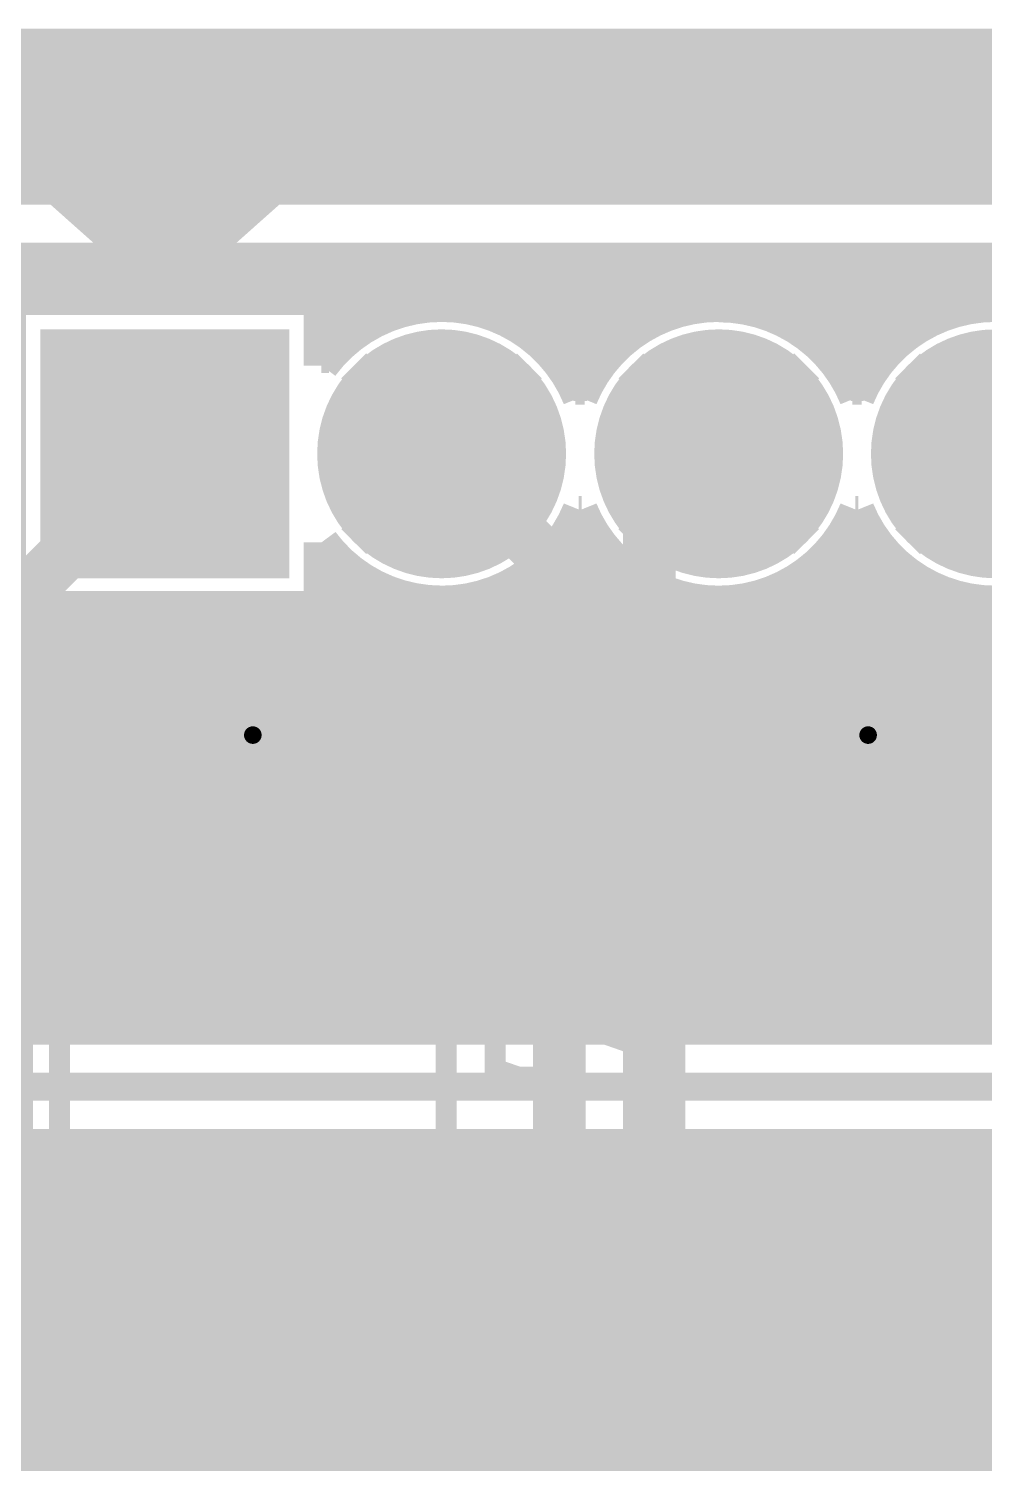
# Model space of a CAD drawing. Extents: x -1 to 119, y -42 to 51.
# Drawn here: x 47.91 to 54.81, y 40.33 to 50.7 of the extents above; entities that cross this region are included whole.
import ezdxf

# ---------------------------------------------------------------- set-up
doc = ezdxf.new("R2010")
doc.units = 0
doc.header["$MEASUREMENT"] = 0
doc.layers.get('0').update_dxf_attribs({"linetype": 'CONTINUOUS'})
for name, color, linetype in [('22-304-0_BOT', 7, 'CONTINUOUS'), ('22-304-0_DRD', 7, 'CONTINUOUS'), ('22-304-0_GND', 6, 'CONTINUOUS'), ('22-304-0_IN1', 4, 'CONTINUOUS'), ('22-304-0_SMB', 3, 'CONTINUOUS'), ('22-304-0_SMT', 5, 'CONTINUOUS'), ('22-304-0_SPT', 10, 'CONTINUOUS'), ('22-304-0_SST', 14, 'CONTINUOUS'), ('22-304-0_TOP', 9, 'CONTINUOUS'), ('THRUHOLE_TAP', 11, 'CONTINUOUS')]:
    doc.layers.add(name, color=color, linetype=linetype)

# ---------------------------------------------------------------- blocks, each defined once
blk = doc.blocks.new('ROUND_22')
at = {"const_width": 0.7493}
blk.add_lwpolyline([(-0.37465, 0, 1), (0.37465, 0, 1)], format="xyb", close=True, dxfattribs=at)
blk = doc.blocks.new('SQUARE_25')
blk.add_solid([(0.8001, 0.8001), (0.8001, -0.8001), (-0.8001, 0.8001), (-0.8001, -0.8001)])
blk = doc.blocks.new('ROUND_60')
at = {"const_width": 0.35052}
blk.add_lwpolyline([(-0.17526, 0, 1), (0.17526, 0, 1)], format="xyb", close=True, dxfattribs=at)
blk = doc.blocks.new('ROUND_69')
at = {"const_width": 0.89916}
blk.add_lwpolyline([(-0.44958, 0, 1), (0.44958, 0, 1)], format="xyb", close=True, dxfattribs=at)
blk = doc.blocks.new('SQUARE_70')
blk.add_solid([(0.89916, 0.89916), (0.89916, -0.89916), (-0.89916, 0.89916), (-0.89916, -0.89916)])
blk = doc.blocks.new('ROUND_81')
at = {"const_width": 0.0635}
blk.add_lwpolyline([(-0.03175, 0, 1), (0.03175, 0, 1)], format="xyb", close=True, dxfattribs=at)
blk = doc.blocks.new('RECTANGLE_5')
blk.add_solid([(0.9017, 0.508), (0.9017, -0.508), (-0.9017, 0.508), (-0.9017, -0.508)])
blk = doc.blocks.new('ROUND_87')
at = {"const_width": 0.10033}
blk.add_lwpolyline([(-0.050164, 0, 1), (0.050164, 0, 1)], format="xyb", close=True, dxfattribs=at)
blk = doc.blocks.new('ROUND_89')
at = {"const_width": 0.44958}
blk.add_lwpolyline([(-0.22479, 0, 1), (0.22479, 0, 1)], format="xyb", close=True, dxfattribs=at)

msp = doc.modelspace()

# ---------------------------------------------------------------- linework, layer by layer
at = {"layer": '22-304-0_BOT'}
for points, const_width in [([(116.967, 49.022), (29.1084, 49.022)], 0.254), ([(47.879, 49.022), (47.879, 48.7553)], 0.254), ([(48.1076, 49.022), (48.1076, 48.7553)], 0.254), ([(48.3362, 49.022), (48.3362, 48.7553)], 0.254), ([(48.5648, 49.022), (48.5648, 48.7553)], 0.254), ([(48.7934, 49.022), (48.7934, 48.7553)], 0.254), ([(49.022, 49.022), (49.022, 48.7553)], 0.254), ([(49.2506, 49.022), (49.2506, 48.7553)], 0.254), ([(49.4792, 49.022), (49.4792, 48.7553)], 0.254), ([(49.7078, 49.022), (49.7078, 48.7553)], 0.254), ([(49.9364, 49.022), (49.9364, 48.7553)], 0.254), ([(50.165, 49.022), (50.165, 48.42002)], 0.254), ([(50.3936, 49.022), (50.3936, 48.58004)], 0.254), ([(50.6222, 49.022), (50.6222, 48.66894)], 0.254), ([(50.8508, 49.022), (50.8508, 48.70196)], 0.254), ([(51.0794, 49.022), (51.0794, 48.68926)], 0.254), ([(51.308, 49.022), (51.308, 48.62068)], 0.254), ([(51.5366, 49.022), (51.5366, 48.49368)], 0.254), ([(51.7652, 49.022), (51.7652, 48.26254)], 0.254), ([(51.9938, 49.022), (51.9938, 48.21936)], 0.254), ([(52.2224, 49.022), (52.2224, 48.46828)], 0.254), ([(52.451, 49.022), (52.451, 48.60798)], 0.254), ([(52.6796, 49.022), (52.6796, 48.68164)], 0.254), ([(52.9082, 49.022), (52.9082, 48.7045)], 0.254), ([(53.1368, 49.022), (53.1368, 48.67656)], 0.254), ([(53.3654, 49.022), (53.3654, 48.59528)], 0.254), ([(53.594, 49.022), (53.594, 48.44796)], 0.254), ([(53.8226, 49.022), (53.8226, 48.17618)], 0.254), ([(54.0512, 49.022), (54.0512, 48.2981)], 0.254), ([(54.2798, 49.022), (54.2798, 48.51146)], 0.254), ([(54.5084, 49.022), (54.5084, 48.63338)], 0.254), ([(54.737, 49.022), (54.737, 48.6918)], 0.254), ([(17.87398, 46.71822), (17.87398, 47.59198), (19.05, 48.768), (28.448, 48.768), (33.02, 44.196), (41.402, 44.196), (42.164, 44.958), (47.879, 44.958), (48.641, 44.196), (58.42, 44.196), (59.182, 44.958), (87.884, 44.958), (89.154, 46.228), (99.822, 46.228), (103.886, 42.164), (103.886, 39.243), (106.045, 37.084), (106.045, 34.544), (106.934, 33.655), (107.061, 33.528), (110.109, 33.528), (110.6805, 34.0995), (112.395, 34.0995)], 0.635), ([(104.3813, 48.7934), (29.337, 48.7934)], 0.254), ([(50.0253, 48.7553), (47.7647, 48.7553), (47.7647, 46.4947)], 0.254), ([(50.0253, 48.7553), (50.0253, 48.26254)], 0.254), ([(50.36312, 48.5648), (50.0253, 48.5648)], 0.254), ([(52.3621, 48.5648), (51.42484, 48.5648)], 0.254), ([(54.36362, 48.5648), (53.42636, 48.5648)], 0.254), ([(50.08118, 48.3362), (50.0253, 48.3362)], 0.254), ([(52.0827, 48.3362), (51.70678, 48.3362)], 0.254), ([(54.08168, 48.3362), (53.70576, 48.3362)], 0.254), ([(51.92776, 48.1076), (51.85918, 48.1076)], 0.254), ([(53.92928, 48.1076), (53.8607, 48.1076)], 0.254), ([(51.9049, 47.1932), (51.88458, 47.1932)], 0.254), ([(53.90388, 47.1932), (53.88356, 47.1932)], 0.254), ([(51.9938, 47.03064), (51.9938, 44.8437)], 0.254), ([(53.8226, 47.07382), (53.8226, 44.8437)], 0.254), ([(50.0253, 46.98492), (50.0253, 46.4947)], 0.254), ([(52.03952, 46.9646), (51.74742, 46.9646)], 0.254), ([(51.7652, 46.98492), (51.7652, 44.8437)], 0.254), ([(54.04104, 46.9646), (53.74894, 46.9646)], 0.254), ([(54.0512, 46.9519), (54.0512, 44.8437)], 0.254), ([(50.165, 46.82998), (50.165, 44.8437)], 0.254), ([(50.28184, 46.736), (50.0253, 46.736)], 0.254), ([(52.28082, 46.736), (51.50612, 46.736)], 0.254), ([(51.5366, 46.75632), (51.5366, 44.8437)], 0.254), ([(52.2224, 46.77918), (52.2224, 44.8437)], 0.254), ([(54.28234, 46.736), (53.50764, 46.736)], 0.254), ([(53.594, 46.80204), (53.594, 44.8437)], 0.254), ([(54.2798, 46.736), (54.2798, 44.8437)], 0.254), ([(50.3936, 46.66742), (50.3936, 44.8437)], 0.254), ([(51.308, 46.62678), (51.308, 44.8437)], 0.254), ([(52.451, 46.63948), (52.451, 44.8437)], 0.254), ([(53.3654, 46.65218), (53.3654, 44.8437)], 0.254), ([(54.5084, 46.61662), (54.5084, 44.8437)], 0.254), ([(88.51646, 46.5074), (31.623, 46.5074)], 0.254), ([(50.6222, 46.58106), (50.6222, 44.8437)], 0.254), ([(50.8508, 46.5455), (50.8508, 44.8437)], 0.254), ([(51.0794, 46.56074), (51.0794, 44.8437)], 0.254), ([(52.6796, 46.56582), (52.6796, 44.8437)], 0.254), ([(52.9082, 46.5455), (52.9082, 44.8437)], 0.254), ([(53.1368, 46.57344), (53.1368, 44.8437)], 0.254), ([(54.737, 46.55566), (54.737, 44.8437)], 0.254), ([(50.0253, 46.4947), (47.7647, 46.4947)], 0.254), ([(47.879, 46.4947), (47.879, 45.6057)], 0.254), ([(48.1076, 46.4947), (48.1076, 45.56252)], 0.254), ([(48.3362, 46.4947), (48.3362, 45.4152)], 0.254), ([(48.5648, 46.4947), (48.5648, 45.1866)], 0.254), ([(48.7934, 46.4947), (48.7934, 44.958)], 0.254), ([(49.022, 46.4947), (49.022, 44.8437)], 0.254), ([(49.2506, 46.4947), (49.2506, 44.8437)], 0.254), ([(49.4792, 46.4947), (49.4792, 44.8437)], 0.254), ([(49.7078, 46.4947), (49.7078, 44.8437)], 0.254), ([(49.9364, 46.4947), (49.9364, 44.8437)], 0.254), ([(88.28786, 46.2788), (31.8516, 46.2788)], 0.254), ([(88.05926, 46.0502), (32.0802, 46.0502)], 0.254), ([(87.83066, 45.8216), (32.3088, 45.8216)], 0.254), ([(47.879, 45.6057), (42.164, 45.6057)], 0.254), ([(59.055, 45.593), (48.006, 45.593)], 0.254), ([(48.34382, 45.40758), (48.9077, 44.8437)], 0.254), ([(58.67146, 45.3644), (48.387, 45.3644)], 0.254), ([(15.875, 44.71924), (15.875, 44.196), (17.018, 43.053), (87.249, 43.053), (89.281, 45.085), (97.917, 45.085), (100.965, 42.037), (100.965, 39.116)], 0.2032), ([(58.44286, 45.1358), (48.6156, 45.1358)], 0.254), ([(58.21426, 44.9072), (48.8442, 44.9072)], 0.254), ([(58.15076, 44.8437), (48.9077, 44.8437)], 0.254), ([(47.60976, 44.3103), (48.17618, 43.74388)], 0.254), ([(47.879, 44.04106), (47.879, 43.4848)], 0.254), ([(47.92726, 43.9928), (42.1132, 43.9928)], 0.254), ([(48.15586, 43.7642), (41.8846, 43.7642)], 0.254), ([(48.1076, 43.81246), (48.1076, 43.4848)], 0.254), ([(48.3362, 43.6245), (48.3362, 43.4848)], 0.254), ([(87.11946, 43.5356), (17.145, 43.5356)], 0.254), ([(48.5648, 43.55338), (48.5648, 43.4848)], 0.254), ([(58.42, 43.5483), (48.641, 43.5483)], 0.254), ([(48.7934, 43.5483), (48.7934, 43.4848)], 0.254), ([(49.022, 43.5483), (49.022, 43.4848)], 0.254), ([(49.2506, 43.5483), (49.2506, 43.4848)], 0.254), ([(49.4792, 43.5483), (49.4792, 43.4848)], 0.254), ([(49.7078, 43.5483), (49.7078, 43.4848)], 0.254), ([(49.9364, 43.5483), (49.9364, 43.4848)], 0.254), ([(50.165, 43.5483), (50.165, 43.4848)], 0.254), ([(50.3936, 43.5483), (50.3936, 43.4848)], 0.254), ([(50.6222, 43.5483), (50.6222, 43.4848)], 0.254), ([(50.8508, 43.5483), (50.8508, 43.4848)], 0.254), ([(51.0794, 43.5483), (51.0794, 43.4848)], 0.254), ([(51.308, 43.5483), (51.308, 43.4848)], 0.254), ([(51.5366, 43.5483), (51.5366, 43.4848)], 0.254), ([(51.7652, 43.5483), (51.7652, 43.4848)], 0.254), ([(51.9938, 43.5483), (51.9938, 43.4848)], 0.254), ([(52.2224, 43.5483), (52.2224, 43.4848)], 0.254), ([(52.451, 43.5483), (52.451, 43.4848)], 0.254), ([(52.6796, 43.5483), (52.6796, 43.4848)], 0.254), ([(52.9082, 43.5483), (52.9082, 43.4848)], 0.254), ([(53.1368, 43.5483), (53.1368, 43.4848)], 0.254), ([(53.3654, 43.5483), (53.3654, 43.4848)], 0.254), ([(53.594, 43.5483), (53.594, 43.4848)], 0.254), ([(53.8226, 43.5483), (53.8226, 43.4848)], 0.254), ([(54.0512, 43.5483), (54.0512, 43.4848)], 0.254), ([(54.2798, 43.5483), (54.2798, 43.4848)], 0.254), ([(54.5084, 43.5483), (54.5084, 43.4848)], 0.254), ([(54.737, 43.5483), (54.737, 43.4848)], 0.254), ([(87.06866, 43.4848), (17.1958, 43.4848)], 0.254), ([(89.7382, 42.6212), (14.1097, 42.6212)], 0.254), ([(87.249, 42.6212), (17.018, 42.6212)], 0.254), ([(47.879, 42.6212), (47.879, 20.1676)], 0.254), ([(48.1076, 42.6212), (48.1076, 19.92884)], 0.254), ([(48.3362, 42.6212), (48.3362, 18.76298)], 0.254), ([(48.5648, 42.6212), (48.5648, 27.0764)], 0.254), ([(48.7934, 42.6212), (48.7934, 27.305)], 0.254), ([(49.022, 42.6212), (49.022, 27.5336)], 0.254), ([(49.2506, 42.6212), (49.2506, 39.91864)], 0.254), ([(49.4792, 42.6212), (49.4792, 40.10406)], 0.254), ([(49.7078, 42.6212), (49.7078, 40.17264)], 0.254), ([(49.9364, 42.6212), (49.9364, 40.15994)], 0.254), ([(50.165, 42.6212), (50.165, 40.06088)], 0.254), ([(50.3936, 42.6212), (50.3936, 39.79672)], 0.254), ([(50.6222, 42.6212), (50.6222, 29.25318)], 0.254), ([(50.8508, 42.6212), (50.8508, 29.23032)], 0.254), ([(51.0794, 42.6212), (51.0794, 29.11856)], 0.254), ([(51.308, 42.6212), (51.308, 28.8163)], 0.254), ([(51.5366, 42.6212), (51.5366, 28.85694)], 0.254), ([(51.7652, 42.6212), (51.7652, 28.86964)], 0.254), ([(51.9938, 42.6212), (51.9938, 28.80106)], 0.254), ([(52.2224, 42.6212), (52.2224, 28.61564)], 0.254), ([(52.451, 42.6212), (52.451, 25.81402)], 0.254), ([(52.6796, 42.6212), (52.6796, 25.72512)], 0.254), ([(52.9082, 42.6212), (52.9082, 28.4988)], 0.254), ([(53.1368, 42.6212), (53.1368, 28.7274)], 0.254), ([(53.3654, 42.6212), (53.3654, 39.79672)], 0.254), ([(53.594, 42.6212), (53.594, 40.06088)], 0.254), ([(53.8226, 42.6212), (53.8226, 40.15994)], 0.254), ([(54.0512, 42.6212), (54.0512, 40.17264)], 0.254), ([(54.2798, 42.6212), (54.2798, 40.10406)], 0.254), ([(54.5084, 42.6212), (54.5084, 39.91864)], 0.254), ([(54.737, 42.6212), (54.737, 28.8036)], 0.254), ([(89.7382, 42.3926), (14.14018, 42.3926)], 0.254), ([(89.7382, 42.164), (14.09192, 42.164)], 0.254), ([(56.72836, 41.9354), (40.67302, 41.9354)], 0.254), ([(56.54294, 41.7068), (41.03878, 41.7068)], 0.254), ([(56.47436, 41.4782), (41.1607, 41.4782)], 0.254), ([(56.48706, 41.2496), (41.19118, 41.2496)], 0.254), ([(56.58612, 41.021), (41.14292, 41.021)], 0.254), ([(56.84774, 40.7924), (40.99052, 40.7924)], 0.254), ([(61.24194, 40.5638), (1.016, 40.5638)], 0.254), ([(61.17336, 40.3352), (1.016, 40.3352)], 0.254)]:
    msp.add_lwpolyline(points, dxfattribs=dict(at, const_width=const_width))
at = {"layer": '22-304-0_BOT', "const_width": 0.254}
for points in [[(50.89398, 48.7045, 0.2388076), (50.02371, 48.26371)], [(51.89474, 48.0314, 0.3052455), (50.89398, 48.7045)], [(52.8955, 48.7045, 0.3052457), (51.89474, 48.0314)], [(53.89372, 48.0314, 0.305004), (52.8955, 48.70196)], [(54.89448, 48.7045, 0.3052457), (53.89372, 48.0314)], [(55.97398, 47.625, 0.4142136), (54.89448, 48.7045)], [(54.89448, 46.5455, 0.4142136), (55.97398, 47.625)], [(50.89398, 46.5455, 0.3052457), (51.89474, 47.2186)], [(51.89474, 47.2186, 0.3052455), (52.8955, 46.5455)], [(52.8955, 46.5455, 0.3050042), (53.89372, 47.2186)], [(53.89372, 47.2186, 0.3052455), (54.89448, 46.5455)], [(50.0253, 46.98492, 0.2383058), (50.89398, 46.54597)], [(48.3362, 45.4152, 0.1989124), (47.879, 45.60458)], [(48.1838, 43.7388, 0.1989124), (48.641, 43.54942)], [(48.1838, 43.7388, 0.1989124), (48.641, 43.54942)]]:
    msp.add_lwpolyline(points, format="xyb", dxfattribs=at)
at = {"layer": '22-304-0_DRD'}
for points, const_width in [([(117.99062, 0), (0, 0), (0, 50.06086), (117.99062, 50.06086), (117.99062, 0)], 1.27), ([(49.53, 48.26), (48.26, 46.99)], 0.254), ([(49.53, 46.99), (48.26, 48.26)], 0.254), ([(51.52898, 48.26), (50.25898, 46.99)], 0.254), ([(51.52898, 46.99), (50.25898, 48.26)], 0.254), ([(53.5305, 48.26), (52.2605, 46.99)], 0.254), ([(53.5305, 46.99), (52.2605, 48.26)], 0.254), ([(55.52948, 48.26), (54.25948, 46.99)], 0.254), ([(55.52948, 46.99), (54.25948, 48.26)], 0.254), ([(48.895, 46.228), (48.895, 44.958)], 0.254), ([(50.165, 46.228), (48.895, 46.228)], 0.254), ([(50.165, 46.228), (48.895, 44.958)], 0.254), ([(50.165, 44.958), (48.895, 46.228)], 0.254), ([(48.895, 46.228), (48.895, 44.958)], 0.254), ([(50.165, 46.228), (48.895, 46.228)], 0.254), ([(50.165, 46.228), (48.895, 44.958)], 0.254), ([(50.165, 44.958), (48.895, 46.228)], 0.254), ([(50.165, 44.958), (50.165, 46.228)], 0.254), ([(50.165, 44.958), (50.165, 46.228)], 0.254), ([(53.34, 46.228), (53.34, 44.958)], 0.254), ([(54.61, 46.228), (53.34, 46.228)], 0.254), ([(54.61, 46.228), (53.34, 44.958)], 0.254), ([(54.61, 44.958), (53.34, 46.228)], 0.254), ([(53.34, 46.228), (53.34, 44.958)], 0.254), ([(54.61, 46.228), (53.34, 46.228)], 0.254), ([(54.61, 46.228), (53.34, 44.958)], 0.254), ([(54.61, 44.958), (53.34, 46.228)], 0.254), ([(54.61, 44.958), (54.61, 46.228)], 0.254), ([(54.61, 44.958), (54.61, 46.228)], 0.254), ([(48.895, 44.958), (50.165, 44.958)], 0.254), ([(48.895, 44.958), (50.165, 44.958)], 0.254), ([(53.34, 44.958), (54.61, 44.958)], 0.254), ([(53.34, 44.958), (54.61, 44.958)], 0.254), ([(50.419, 38.862), (49.149, 40.132), (49.149, 38.862)], 0.254)]:
    msp.add_lwpolyline(points, dxfattribs=dict(at, const_width=const_width))
at = {"layer": '22-304-0_GND', "const_width": 1.27}
msp.add_lwpolyline([(117.99062, 0), (0, 0), (0, 50.06086), (117.99062, 50.06086), (117.99062, 0)], dxfattribs=at)
at = {"layer": '22-304-0_IN1'}
for points, const_width in [([(104.58196, 49.022), (14.72692, 49.022)], 0.254), ([(47.8282, 49.022), (47.8282, 48.7553)], 0.254), ([(48.0568, 49.022), (48.0568, 48.7553)], 0.254), ([(48.2854, 49.022), (48.2854, 48.7553)], 0.254), ([(48.514, 49.022), (48.514, 48.7553)], 0.254), ([(48.7426, 49.022), (48.7426, 48.7553)], 0.254), ([(48.9712, 49.022), (48.9712, 48.7553)], 0.254), ([(49.1998, 49.022), (49.1998, 48.7553)], 0.254), ([(49.4284, 49.022), (49.4284, 48.7553)], 0.254), ([(49.657, 49.022), (49.657, 48.7553)], 0.254), ([(49.8856, 49.022), (49.8856, 48.7553)], 0.254), ([(50.1142, 49.022), (50.1142, 48.36922)], 0.254), ([(50.3428, 49.022), (50.3428, 48.5521)], 0.254), ([(50.5714, 49.022), (50.5714, 48.6537)], 0.254), ([(50.8, 49.022), (50.8, 48.69942)], 0.254), ([(51.0286, 49.022), (51.0286, 48.69688)], 0.254), ([(51.2572, 49.022), (51.2572, 48.641)], 0.254), ([(51.4858, 49.022), (51.4858, 48.5267)], 0.254), ([(51.7144, 49.022), (51.7144, 48.32604)], 0.254), ([(51.943, 49.022), (51.943, 48.133)], 0.254), ([(52.1716, 49.022), (52.1716, 48.4251)], 0.254), ([(52.4002, 49.022), (52.4002, 48.58512)], 0.254), ([(52.6288, 49.022), (52.6288, 48.67148)], 0.254), ([(52.8574, 49.022), (52.8574, 48.7045)], 0.254), ([(53.086, 49.022), (53.086, 48.68672)], 0.254), ([(53.3146, 49.022), (53.3146, 48.61814)], 0.254), ([(53.5432, 49.022), (53.5432, 48.4886)], 0.254), ([(53.7718, 49.022), (53.7718, 48.25492)], 0.254), ([(54.0004, 49.022), (54.0004, 48.22952)], 0.254), ([(54.229, 49.022), (54.229, 48.47336)], 0.254), ([(54.4576, 49.022), (54.4576, 48.61052)], 0.254), ([(54.6862, 49.022), (54.6862, 48.68418)], 0.254), ([(54.9148, 49.022), (54.9148, 48.7045)], 0.254), ([(104.58196, 48.8188), (14.77518, 48.8188)], 0.254), ([(50.0253, 48.7553), (47.7647, 48.7553), (47.7647, 46.4947)], 0.254), ([(50.0253, 48.7553), (50.0253, 48.26254)], 0.254), ([(50.41138, 48.5902), (50.0253, 48.5902)], 0.254), ([(52.41036, 48.5902), (51.37658, 48.5902)], 0.254), ([(54.41188, 48.5902), (53.3781, 48.5902)], 0.254), ([(50.10404, 48.3616), (50.0253, 48.3616)], 0.254), ([(52.10556, 48.3616), (51.68392, 48.3616)], 0.254), ([(54.10454, 48.3616), (53.6829, 48.3616)], 0.254), ([(51.943, 48.133), (51.84648, 48.133)], 0.254), ([(53.94198, 48.133), (53.848, 48.133)], 0.254), ([(51.943, 47.11446), (51.943, 43.4848)], 0.254), ([(50.0253, 46.98492), (50.0253, 46.4947)], 0.254), ([(52.02174, 46.99), (51.76774, 46.99)], 0.254), ([(54.02072, 46.99), (53.76672, 46.99)], 0.254), ([(53.7718, 46.99508), (53.7718, 46.2407)], 0.254), ([(54.0004, 47.02048), (54.0004, 46.27118)], 0.254), ([(50.1142, 46.87824), (50.1142, 45.94098)], 0.254), ([(51.7144, 46.92142), (51.7144, 43.4848)], 0.254), ([(52.1716, 46.82236), (52.1716, 43.4848)], 0.254), ([(50.24628, 46.7614), (50.0253, 46.7614)], 0.254), ([(51.4858, 46.72076), (51.4858, 43.4848)], 0.254), ([(52.2478, 46.7614), (51.54168, 46.7614)], 0.254), ([(54.24678, 46.7614), (53.5432, 46.7614)], 0.254), ([(53.5432, 46.7614), (53.5432, 46.11878)], 0.254), ([(54.229, 46.7741), (54.229, 46.22292)], 0.254), ([(50.3428, 46.6979), (50.3428, 43.4848)], 0.254), ([(52.4002, 46.66488), (52.4002, 43.4848)], 0.254), ([(53.3146, 46.62932), (53.3146, 45.75302)], 0.254), ([(54.4576, 46.63694), (54.4576, 46.07052)], 0.254), ([(58.80608, 46.5328), (50.0253, 46.5328)], 0.254), ([(50.5714, 46.59376), (50.5714, 43.4848)], 0.254), ([(50.8, 46.54804), (50.8, 43.4848)], 0.254), ([(51.0286, 46.55312), (51.0286, 43.4848)], 0.254), ([(51.2572, 46.60646), (51.2572, 43.4848)], 0.254), ([(52.6288, 46.57852), (52.6288, 43.4848)], 0.254), ([(52.8574, 46.5455), (52.8574, 43.4848)], 0.254), ([(53.086, 46.56328), (53.086, 43.4848)], 0.254), ([(54.6862, 46.56582), (54.6862, 43.4848)], 0.254), ([(54.9148, 46.5455), (54.9148, 43.4848)], 0.254), ([(50.0253, 46.4947), (47.7647, 46.4947)], 0.254), ([(47.8282, 46.4947), (47.8282, 43.4848)], 0.254), ([(48.0568, 46.4947), (48.0568, 43.4848)], 0.254), ([(48.2854, 46.4947), (48.2854, 43.4848)], 0.254), ([(48.514, 46.4947), (48.514, 43.4848)], 0.254), ([(48.7426, 46.4947), (48.7426, 43.4848)], 0.254), ([(48.9712, 46.4947), (48.9712, 45.97908)], 0.254), ([(49.1998, 46.4947), (49.1998, 46.18736)], 0.254), ([(49.4284, 46.4947), (49.4284, 46.26356)], 0.254), ([(49.657, 46.4947), (49.657, 46.26102)], 0.254), ([(49.8856, 46.4947), (49.8856, 46.17212)], 0.254), ([(82.65922, 46.3042), (20.89658, 46.3042)], 0.254), ([(49.04994, 46.0756), (37.94252, 46.0756)], 0.254), ([(53.49494, 46.0756), (50.00752, 46.0756)], 0.254), ([(83.02244, 46.0756), (54.45252, 46.0756)], 0.254), ([(48.90008, 45.847), (38.09492, 45.847)], 0.254), ([(53.34508, 45.847), (50.15992, 45.847)], 0.254), ([(111.0996, 45.847), (54.60492, 45.847)], 0.254), ([(48.84928, 45.6184), (38.14318, 45.6184)], 0.254), ([(53.29428, 45.6184), (50.20818, 45.6184)], 0.254), ([(99.27336, 45.6184), (54.65318, 45.6184)], 0.254), ([(48.87976, 45.3898), (38.1127, 45.3898)], 0.254), ([(53.32476, 45.3898), (50.1777, 45.3898)], 0.254), ([(53.3146, 45.43044), (53.3146, 43.4848)], 0.254), ([(99.08794, 45.3898), (54.6227, 45.3898)], 0.254), ([(49.00422, 45.1612), (37.99078, 45.1612)], 0.254), ([(48.9712, 45.20438), (48.9712, 43.4848)], 0.254), ([(53.44922, 45.1612), (50.05578, 45.1612)], 0.254), ([(50.1142, 45.24502), (50.1142, 43.4848)], 0.254), ([(99.01936, 45.1612), (54.50078, 45.1612)], 0.254), ([(53.5432, 45.06722), (53.5432, 43.4848)], 0.254), ([(54.4576, 45.11294), (54.4576, 43.4848)], 0.254), ([(49.1998, 44.99864), (49.1998, 43.4848)], 0.254), ([(49.8856, 45.01388), (49.8856, 43.4848)], 0.254), ([(54.229, 44.96308), (54.229, 43.4848)], 0.254), ([(49.36744, 44.9326), (37.62502, 44.9326)], 0.254), ([(49.4284, 44.9199), (49.4284, 43.4848)], 0.254), ([(49.657, 44.92498), (49.657, 43.4848)], 0.254), ([(53.81244, 44.9326), (49.69002, 44.9326)], 0.254), ([(53.7718, 44.94276), (53.7718, 43.4848)], 0.254), ([(54.0004, 44.91228), (54.0004, 43.4848)], 0.254), ([(99.03206, 44.9326), (54.13502, 44.9326)], 0.254), ([(99.13112, 44.704), (29.20492, 44.704)], 0.254), ([(61.81344, 44.4754), (45.62602, 44.4754)], 0.254), ([(61.45022, 44.2468), (45.99178, 44.2468)], 0.254), ([(61.32576, 44.0182), (46.1137, 44.0182)], 0.254), ([(61.29528, 43.7896), (46.14418, 43.7896)], 0.254), ([(90.17, 43.688), (89.662, 43.18), (67.691, 43.18), (67.564, 43.053), (29.972, 43.053), (20.447, 33.528), (16.383, 33.528), (14.605, 31.75), (14.605, 28.448), (15.24, 27.813), (15.24, 25.4), (16.764, 23.876), (16.764, 17.78), (18.4912, 16.0528), (19.812, 16.0528)], 0.2032), ([(61.34608, 43.561), (46.09592, 43.561)], 0.254), ([(61.38164, 43.4848), (46.06036, 43.4848)], 0.254), ([(103.632, 32.512), (103.632, 40.259), (101.219, 42.672), (67.818, 42.672), (67.691, 42.545), (30.099, 42.545), (20.574, 33.02), (18.669, 33.02), (15.748, 30.099), (15.748, 25.527), (17.272, 24.003), (17.272, 23.749), (18.288, 22.733)], 0.2032), ([(57.15, 41.402), (56.515, 42.037), (30.226, 42.037), (27.305, 39.116), (27.305, 26.797), (24.638, 24.13), (24.638, 21.336)], 0.2032), ([(56.33466, 41.6052), (41.10736, 41.6052)], 0.254), ([(47.8282, 41.6052), (47.8282, 23.368)], 0.254), ([(48.0568, 41.6052), (48.0568, 36.18992)], 0.254), ([(48.2854, 41.6052), (48.2854, 36.32708)], 0.254), ([(48.514, 41.6052), (48.514, 36.36772)], 0.254), ([(48.7426, 41.6052), (48.7426, 36.32708)], 0.254), ([(48.9712, 41.6052), (48.9712, 36.18992)], 0.254), ([(49.1998, 41.6052), (49.1998, 34.96564)], 0.254), ([(49.4284, 41.6052), (49.4284, 34.95294)], 0.254), ([(49.657, 41.6052), (49.657, 35.6743)], 0.254), ([(49.8856, 41.6052), (49.8856, 35.97656)], 0.254), ([(50.1142, 41.6052), (50.1142, 36.08832)], 0.254), ([(50.3428, 41.6052), (50.3428, 36.11118)], 0.254), ([(50.5714, 41.6052), (50.5714, 36.05276)], 0.254), ([(50.8, 41.6052), (50.8, 35.88512)], 0.254), ([(51.0286, 41.6052), (51.0286, 29.15412)], 0.254), ([(51.2572, 41.6052), (51.2572, 28.92298)], 0.254), ([(51.4858, 41.6052), (51.4858, 35.78098)], 0.254), ([(51.7144, 41.6052), (51.7144, 36.01212)], 0.254), ([(51.943, 41.6052), (51.943, 36.10102)], 0.254), ([(52.1716, 41.6052), (52.1716, 36.10356)], 0.254), ([(52.4002, 41.6052), (52.4002, 36.02736)], 0.254), ([(52.6288, 41.6052), (52.6288, 35.81908)], 0.254), ([(52.8574, 41.6052), (52.8574, 25.56764)], 0.254), ([(53.086, 41.6052), (53.086, 23.368)], 0.254), ([(53.3146, 41.6052), (53.3146, 35.85464)], 0.254), ([(53.5432, 41.6052), (53.5432, 36.04006)], 0.254), ([(53.7718, 41.6052), (53.7718, 36.10864)], 0.254), ([(54.0004, 41.6052), (54.0004, 36.09594)], 0.254), ([(54.229, 41.6052), (54.229, 35.99688)], 0.254), ([(54.4576, 41.6052), (54.4576, 35.73272)], 0.254), ([(54.6862, 41.6052), (54.6862, 23.368)], 0.254), ([(54.9148, 41.6052), (54.9148, 23.368)], 0.254), ([(56.46928, 41.4274), (41.17594, 41.4274)], 0.254), ([(56.49976, 41.1988), (41.18864, 41.1988)], 0.254), ([(56.62422, 40.9702), (41.12006, 40.9702)], 0.254), ([(56.98744, 40.7416), (40.93464, 40.7416)], 0.254), ([(63.5, 40.513), (30.226, 40.513)], 0.254), ([(63.5, 40.2844), (30.226, 40.2844)], 0.254)]:
    msp.add_lwpolyline(points, dxfattribs=dict(at, const_width=const_width))
at = {"layer": '22-304-0_IN1', "const_width": 0.254}
for points in [[(50.89398, 48.7045, 0.2388076), (50.02371, 48.26371)], [(51.89474, 48.0314, 0.3052455), (50.89398, 48.7045)], [(52.8955, 48.7045, 0.3052457), (51.89474, 48.0314)], [(53.89372, 48.0314, 0.305004), (52.8955, 48.70196)], [(54.89448, 48.7045, 0.3052457), (53.89372, 48.0314)], [(55.97398, 47.625, 0.4142136), (54.89448, 48.7045)], [(54.89448, 46.5455, 0.4142136), (55.97398, 47.625)], [(50.89398, 46.5455, 0.3052457), (51.89474, 47.2186)], [(51.89474, 47.2186, 0.3052455), (52.8955, 46.5455)], [(52.8955, 46.5455, 0.3050042), (53.89372, 47.2186)], [(53.89372, 47.2186, 0.3052455), (54.89448, 46.5455)], [(50.0253, 46.98492, 0.2383058), (50.89398, 46.54597)], [(49.53, 46.27372, 0.4142136), (48.84928, 45.593)], [(49.53, 46.27372, 0.4142136), (48.84928, 45.593)], [(50.21072, 45.593, 0.4142136), (49.53, 46.27372)], [(50.21072, 45.593, 0.4142136), (49.53, 46.27372)], [(53.975, 46.27372, 0.4142136), (53.29428, 45.593)], [(53.975, 46.27372, 0.4142136), (53.29428, 45.593)], [(54.65572, 45.593, 0.4142136), (53.975, 46.27372)], [(54.65572, 45.593, 0.4142136), (53.975, 46.27372)], [(48.84928, 45.593, 0.4142136), (49.53, 44.91228)], [(48.84928, 45.593, 0.4142136), (49.53, 44.91228)], [(49.53, 44.91228, 0.4142136), (50.21072, 45.593)], [(49.53, 44.91228, 0.4142136), (50.21072, 45.593)], [(53.29428, 45.593, 0.4142136), (53.975, 44.91228)], [(53.29428, 45.593, 0.4142136), (53.975, 44.91228)], [(53.975, 44.91228, 0.4142136), (54.65572, 45.593)], [(53.975, 44.91228, 0.4142136), (54.65572, 45.593)]]:
    msp.add_lwpolyline(points, format="xyb", dxfattribs=at)
at = {"layer": '22-304-0_SST'}
for points, const_width in [([(56.49468, 49.62398), (46.69536, 49.62398), (46.69536, 46.0248), (56.49468, 46.0248), (56.49468, 49.62398)], 0.20066), ([(49.79416, 49.62398), (49.6951, 49.62398), (47.99584, 49.62398), (48.895, 48.82388)], 0.20066), ([(48.16348, 49.62398), (48.16348, 49.47412)], 0.20066), ([(48.34382, 49.62398), (48.34382, 49.3141)], 0.20066), ([(48.52162, 49.62398), (48.52162, 49.15408)], 0.20066), ([(48.70196, 49.62398), (48.70196, 48.99406)], 0.20066), ([(48.8823, 49.62398), (48.8823, 48.83404)], 0.20066), ([(49.79416, 49.62398), (48.895, 48.82388)], 0.20066), ([(49.06264, 49.62398), (49.06264, 48.97374)], 0.20066), ([(49.24298, 49.62398), (49.24298, 49.13376)], 0.20066), ([(49.42078, 49.62398), (49.42078, 49.29378)], 0.20066), ([(49.60112, 49.62398), (49.60112, 49.4538)], 0.20066), ([(49.69002, 49.53254), (48.09744, 49.53254)], 0.20066), ([(49.48682, 49.3522), (48.30064, 49.3522)], 0.20066), ([(49.28616, 49.17186), (48.50384, 49.17186)], 0.20066), ([(49.08296, 48.99406), (48.7045, 48.99406)], 0.20066), ([(46.69536, 48.62576), (47.09414, 48.62576), (47.09414, 46.42612), (56.09336, 46.42612), (56.09336, 48.62576), (56.49468, 48.62576)], 0.20066), ([(48.133, 45.212), (50.927, 45.212), (50.927, 39.878), (48.133, 39.878), (48.133, 45.212)], 0.1524), ([(51.78806, 45.27296), (51.78806, 44.91736), (51.9557, 44.79798), (52.12588, 44.79798), (52.29606, 44.91736), (52.29606, 45.27296), (51.28006, 45.27296)], 0.1524), ([(52.578, 45.212), (55.372, 45.212), (55.372, 39.878), (52.578, 39.878), (52.578, 45.212)], 0.1524), ([(51.78806, 44.97578), (51.28006, 44.79798)], 0.1524), ([(51.28006, 43.95978), (51.28006, 44.43476), (51.9557, 43.95978), (52.12588, 43.95978), (52.29606, 44.0182), (52.29606, 44.3738), (52.12588, 44.43476)], 0.1524), ([(51.78806, 43.5356), (51.78806, 43.18), (51.61788, 43.12158), (51.4477, 43.12158), (51.28006, 43.18), (51.28006, 43.5356), (51.4477, 43.59656), (51.61788, 43.59656), (52.29606, 43.3578)], 0.1524)]:
    msp.add_lwpolyline(points, dxfattribs=dict(at, const_width=const_width))
at = {"layer": '22-304-0_TOP'}
for points, const_width in [([(14.097, 48.768), (14.351, 49.022), (94.488, 49.022), (95.8088, 47.7012), (95.885, 47.7012)], 0.2032), ([(48.895, 47.625), (47.752, 46.482), (47.752, 39.878), (48.133, 39.497), (48.641, 39.497), (49.79416, 38.34384), (49.79416, 37.34054)], 0.381), ([(50.89398, 47.625), (51.74488, 46.7741), (51.74488, 37.34054)], 0.381), ([(52.39512, 37.34054), (52.39512, 47.06112), (52.8955, 47.5615), (52.8955, 47.625)], 0.381), ([(54.89448, 47.625), (54.864, 47.59452), (54.864, 47.498), (55.626, 46.736), (55.626, 40.005), (54.34584, 38.72484), (54.34584, 37.34054)], 0.381), ([(49.53, 44.2214), (49.53, 45.593)], 0.381), ([(49.53, 45.593), (49.53, 44.2214)], 0.381), ([(53.975, 44.2214), (53.975, 45.593)], 0.381), ([(53.975, 45.593), (53.975, 44.2214)], 0.381), ([(49.53, 40.8686), (51.09464, 39.30396), (51.09464, 37.34054)], 0.381), ([(53.975, 40.8686), (53.04536, 39.93896), (53.04536, 37.34054)], 0.381)]:
    msp.add_lwpolyline(points, dxfattribs=dict(at, const_width=const_width))

# ---------------------------------------------------------------- block references
at = {"layer": '22-304-0_BOT'}
for name, p in [('SQUARE_25', (48.895, 47.625)), ('ROUND_22', (50.89398, 47.625)), ('ROUND_22', (52.8955, 47.625)), ('ROUND_22', (54.89448, 47.625)), ('ROUND_60', (49.53, 45.593)), ('ROUND_60', (53.975, 45.593))]:
    msp.add_blockref(name, p, dxfattribs=at)
at = {"layer": '22-304-0_GND'}
for name, p in [('SQUARE_70', (48.895, 47.625)), ('ROUND_69', (50.89398, 47.625)), ('ROUND_69', (52.8955, 47.625)), ('ROUND_69', (54.89448, 47.625)), ('ROUND_81', (49.53, 45.593)), ('ROUND_81', (53.975, 45.593))]:
    msp.add_blockref(name, p, dxfattribs=at)
at = {"layer": '22-304-0_IN1'}
for name, p in [('SQUARE_25', (48.895, 47.625)), ('ROUND_22', (50.89398, 47.625)), ('ROUND_22', (52.8955, 47.625)), ('ROUND_22', (54.89448, 47.625)), ('ROUND_60', (49.53, 45.593)), ('ROUND_60', (53.975, 45.593))]:
    msp.add_blockref(name, p, dxfattribs=at)
at = {"layer": '22-304-0_SMB'}
for name, p in [('SQUARE_25', (48.895, 47.625)), ('ROUND_22', (50.89398, 47.625)), ('ROUND_22', (52.8955, 47.625)), ('ROUND_22', (54.89448, 47.625))]:
    msp.add_blockref(name, p, dxfattribs=at)
at = {"layer": '22-304-0_SMT'}
for name, p in [('SQUARE_25', (48.895, 47.625)), ('ROUND_22', (50.89398, 47.625)), ('ROUND_22', (52.8955, 47.625)), ('ROUND_22', (54.89448, 47.625)), ('RECTANGLE_5', (49.53, 44.2214)), ('RECTANGLE_5', (53.975, 44.2214)), ('RECTANGLE_5', (49.53, 40.8686)), ('RECTANGLE_5', (53.975, 40.8686))]:
    msp.add_blockref(name, p, dxfattribs=at)
at = {"layer": '22-304-0_SPT'}
for p in [(49.53, 44.2214), (53.975, 44.2214), (49.53, 40.8686), (53.975, 40.8686)]:
    msp.add_blockref('RECTANGLE_5', p, dxfattribs=at)
at = {"layer": '22-304-0_TOP'}
for name, p in [('SQUARE_25', (48.895, 47.625)), ('ROUND_22', (50.89398, 47.625)), ('ROUND_22', (52.8955, 47.625)), ('ROUND_22', (54.89448, 47.625)), ('ROUND_60', (49.53, 45.593)), ('ROUND_60', (53.975, 45.593)), ('RECTANGLE_5', (49.53, 44.2214)), ('RECTANGLE_5', (53.975, 44.2214)), ('RECTANGLE_5', (49.53, 40.8686)), ('RECTANGLE_5', (53.975, 40.8686))]:
    msp.add_blockref(name, p, dxfattribs=at)
at = {"layer": 'THRUHOLE_TAP'}
for name, p in [('ROUND_89', (48.895, 47.625)), ('ROUND_89', (50.89398, 47.625)), ('ROUND_89', (52.8955, 47.625)), ('ROUND_89', (54.89448, 47.625)), ('ROUND_87', (49.53, 45.593)), ('ROUND_87', (53.975, 45.593))]:
    msp.add_blockref(name, p, dxfattribs=at)

doc.saveas('drawing.dxf')
